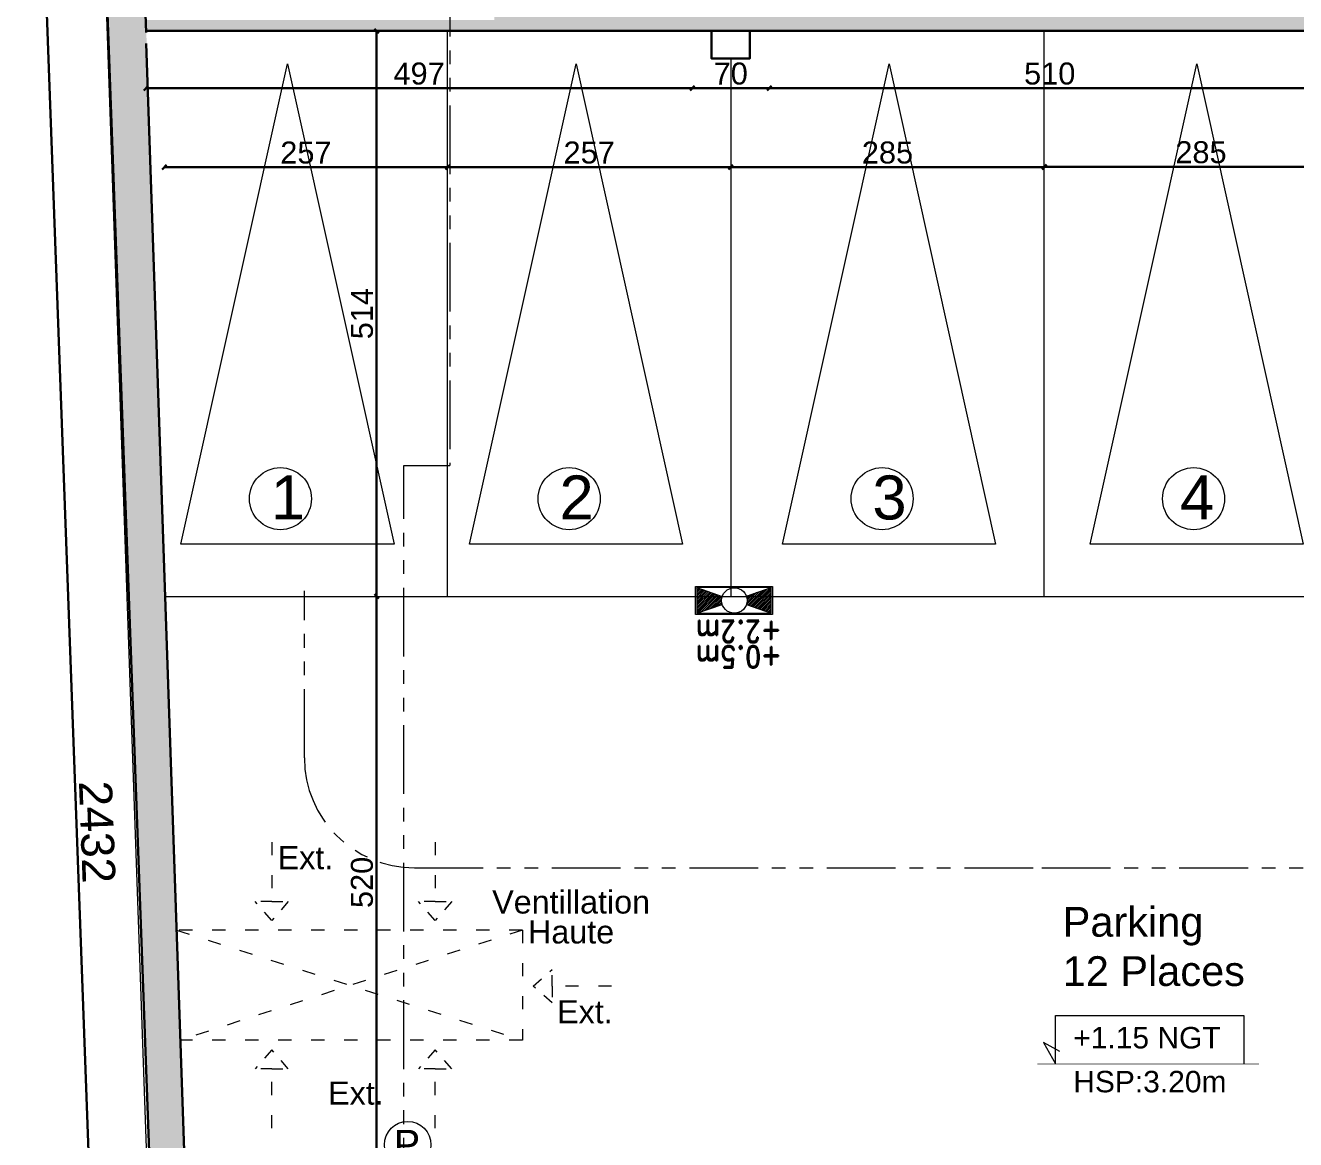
# Model space of a CAD drawing. Header units: millimetres. Extents: x 2804 to 3317, y 6834 to 7064.
# Drawn here: x 2958.69 to 2970.24, y 6929.82 to 6939.95 of the extents above; entities that cross this region are included whole.
import ezdxf
from ezdxf.enums import TextEntityAlignment as Align

# ---------------------------------------------------------------- set-up
doc = ezdxf.new("R2010")
doc.units = ezdxf.units.MM
doc.header["$PDMODE"] = 1
doc.linetypes.add('ACAD_ISO03W100', pattern=[30, 12, -18])
doc.linetypes.add('PHANTOM2', pattern=[1.25, 0.625, -0.125, 0.125, -0.125, 0.125, -0.125])
for name, color, linetype, lineweight in [('cotation', 3, 'Continuous', 30), ('Hachures', 8, 'Continuous', 20), ('Murs', 11, 'Continuous', 40), ('PORT-FEN', 2, 'Continuous', 0), ('SECURITE', 2, 'Continuous', 0), ('SECURITE INCENDIE', 190, 'Continuous', 20), ('structure grt', 150, 'Continuous', 0), ('texte', 3, 'Continuous', 9), ('Trottoires', 140, 'Continuous', 30), ('zin fin', 6, 'Continuous', 9), ('Zin inter', 80, 'ACAD_ISO03W100', 5), ('Zin mur', 30, 'Continuous', 30)]:
    doc.layers.add(name, color=color, linetype=linetype, lineweight=lineweight)
doc.layers.add('zin hatch mur', color=8, linetype='Continuous')
doc.layers.add('zin texte', color=33, linetype='Continuous')
doc.layers.add('zin hatch2', color=7, linetype='Continuous', lineweight=40, true_color=0xffe699)
doc.layers.get('zin hatch2').off()
doc.styles.add('ARIAL', font='arial.ttf')
doc.styles.add('PA3', font='arial.ttf', dxfattribs={"height": 3})
doc.styles.add('ROMAND', font='ROMAND.shx')
doc.styles.add('SANSSERIFBOLDOBLIQUE', font='sasbo___.pfb', dxfattribs={"height": 10})
doc.styles.get("Standard").update_dxf_attribs({"font": 'arial.ttf'})
doc.dimstyles.new('cotation 100', dxfattribs={"dimtxt": 0.2, "dimasz": 0.04, "dimexe": 0, "dimexo": 0, "dimgap": 0.03, "dimtad": 1, "dimdec": 0, "dimlfac": 100, "dimdsep": 46, "dimtxsty": 'ARIAL', "dimblk": 'OBLIQUE', "dimcen": 0.09, "dimse1": 1, "dimse2": 1, "dimclrd": 256, "dimclre": 256, "dimclrt": 256, "dimadec": 3, "dimazin": 2, "dimtfac": 1, "dimtdec": 0, "dimtofl": 0, "dimtmove": 1, "dimatfit": 3, "dimfxl": 0, "dimtolj": 1, "dimtzin": 0, "dimlwd": -1, "dimlwe": -1, "dimarcsym": 0})

# ---------------------------------------------------------------- blocks, each defined once
blk = doc.blocks.new('hath ss')
at = {"layer": 'zin hatch mur'}
h = blk.add_hatch(color=256, dxfattribs=at)
h.dxf.hatch_style = 1
edge = h.paths.add_edge_path()
edge.add_line((2929.468, 6962.288), (2929.468, 6958.258))
edge.add_line((2929.468, 6958.258), (2928.103, 6958.258))
edge.add_line((2928.103, 6958.258), (2928.103, 6958.058))
edge.add_line((2928.103, 6958.058), (2929.468, 6958.058))
edge.add_line((2929.468, 6958.058), (2929.468, 6956.858))
edge.add_line((2929.468, 6956.858), (2928.227, 6956.858))
edge.add_line((2928.227, 6956.858), (2928.227, 6954.458))
edge.add_line((2928.227, 6954.458), (2928.469, 6954.458))
edge.add_line((2928.469, 6954.458), (2928.468, 6956.758))
edge.add_line((2928.468, 6956.758), (2929.468, 6956.758))
edge.add_line((2929.468, 6956.758), (2929.469, 6953.544))
edge.add_line((2929.469, 6953.544), (2927.265, 6953.543))
edge.add_line((2927.265, 6953.543), (2927.096, 6958.058))
edge.add_line((2927.096, 6958.058), (2927.203, 6958.058))
edge.add_line((2927.203, 6958.058), (2927.203, 6958.258))
edge.add_line((2927.203, 6958.258), (2927.086, 6958.258))
edge.add_line((2927.086, 6958.258), (2926.984, 6960.488))
edge.add_line((2926.984, 6960.488), (2927.086, 6960.488))
edge.add_line((2927.086, 6960.488), (2927.086, 6960.688))
edge.add_line((2927.086, 6960.688), (2926.977, 6960.688))
edge.add_line((2926.977, 6960.688), (2926.501, 6974.739))
edge.add_line((2926.501, 6974.739), (2926.147, 6974.74))
edge.add_line((2926.147, 6974.74), (2926.94, 6953.208))
edge.add_line((2926.94, 6953.208), (2935.329, 6953.21))
edge.add_line((2935.329, 6953.21), (2935.329, 6953.543))
edge.add_line((2935.329, 6953.543), (2930.221, 6953.543))
edge.add_arc((2930.22, 6954.044), 0.501, 181.1785, 270.1437, ccw=False)
edge.add_line((2929.719, 6954.033), (2929.719, 6962.288))
edge.add_line((2929.719, 6962.288), (2929.468, 6962.288))
h.paths.add_polyline_path([(2928.186, 6961.988), (2928.286, 6961.988), (2928.286, 6962.188), (2929.468, 6962.188), (2929.468, 6962.288), (2928.186, 6962.288)], flags=17)
h.paths.add_polyline_path([(2928.286, 6961.088), (2928.186, 6961.088), (2928.186, 6960.688), (2927.986, 6960.688), (2927.986, 6960.488), (2928.186, 6960.488), (2928.186, 6958.258), (2928.286, 6958.258)], flags=17)
blk = doc.blocks.new('terr')
at = {"layer": 'Murs', "lineweight": 9, "elevation": 5.929, "flags": 128}
blk.add_lwpolyline([(2990.371, 7067.421), (2990.064, 7075.352), (2989.497, 7091.515)], dxfattribs=at)
blk = doc.blocks.new('_Oblique')
at = {"color": 0, "linetype": 'ByBlock', "lineweight": -2}
blk.add_line((-0.5, -0.5), (0.5, 0.5), dxfattribs=at)
blk = doc.blocks.new('*D211')
at = {"layer": 'cotation', "transparency": 16777216}
blk.add_line((2961.884, 6929.561), (2961.884, 6934.761), dxfattribs=at)
at = {"layer": 'Defpoints', "color": 0, "transparency": 16777216}
for p in [(2961.884, 6934.761), (2962.53, 6934.761), (2961.903, 6929.561)]:
    blk.add_point(p, dxfattribs=at)
at = {"layer": 'cotation', "transparency": 16777216, "xscale": 0.04, "yscale": 0.04, "zscale": 0.04}
for p, rotation in [((2961.884, 6934.761), 90), ((2961.884, 6929.561), 270)]:
    blk.add_blockref('_Oblique', p, dxfattribs=dict(at, rotation=rotation))
at = {"layer": 'cotation', "transparency": 16777216, "insert": (2961.752, 6932.161), "char_height": 0.2, "attachment_point": 5, "rotation": 90, "style": 'ARIAL'}
blk.add_mtext('\\A1;520', dxfattribs=at)
blk = doc.blocks.new('*D196')
at = {"layer": 'cotation', "transparency": 16777216}
blk.add_line((2970.804, 6938.665), (2967.954, 6938.665), dxfattribs=at)
at = {"layer": 'Defpoints', "color": 0, "transparency": 16777216}
for p in [(2967.954, 6939.876), (2970.804, 6939.876), (2967.954, 6938.665)]:
    blk.add_point(p, dxfattribs=at)
at = {"layer": 'cotation', "transparency": 16777216, "xscale": 0.04, "yscale": 0.04, "zscale": 0.04, "rotation": 180}
blk.add_blockref('_Oblique', (2967.954, 6938.665), dxfattribs=at)
at = {"layer": 'cotation', "transparency": 16777216, "xscale": 0.04, "yscale": 0.04, "zscale": 0.04}
blk.add_blockref('_Oblique', (2970.804, 6938.665), dxfattribs=at)
at = {"layer": 'cotation', "transparency": 16777216, "insert": (2969.379, 6938.797), "char_height": 0.2, "attachment_point": 5, "style": 'ARIAL'}
blk.add_mtext('\\A1;285', dxfattribs=at)
blk = doc.blocks.new('*D197')
at = {"layer": 'cotation', "transparency": 16777216}
blk.add_line((2967.954, 6938.662), (2965.104, 6938.662), dxfattribs=at)
at = {"layer": 'Defpoints', "color": 0, "transparency": 16777216}
for p in [(2965.104, 6938.662), (2965.104, 6938.662), (2967.954, 6938.662)]:
    blk.add_point(p, dxfattribs=at)
at = {"layer": 'cotation', "transparency": 16777216, "xscale": 0.04, "yscale": 0.04, "zscale": 0.04, "rotation": 180}
blk.add_blockref('_Oblique', (2965.104, 6938.662), dxfattribs=at)
at = {"layer": 'cotation', "transparency": 16777216, "xscale": 0.04, "yscale": 0.04, "zscale": 0.04}
blk.add_blockref('_Oblique', (2967.954, 6938.662), dxfattribs=at)
at = {"layer": 'cotation', "transparency": 16777216, "insert": (2966.529, 6938.794), "char_height": 0.2, "attachment_point": 5, "style": 'ARIAL'}
blk.add_mtext('\\A1;285', dxfattribs=at)
blk = doc.blocks.new('*D198')
at = {"layer": 'cotation', "transparency": 16777216}
blk.add_line((2962.53, 6938.662), (2965.104, 6938.662), dxfattribs=at)
at = {"layer": 'Defpoints', "color": 0, "transparency": 16777216}
for p in [(2965.104, 6939.352), (2962.53, 6938.662), (2965.104, 6938.662)]:
    blk.add_point(p, dxfattribs=at)
at = {"layer": 'cotation', "transparency": 16777216, "xscale": 0.04, "yscale": 0.04, "zscale": 0.04, "rotation": 180}
blk.add_blockref('_Oblique', (2962.53, 6938.662), dxfattribs=at)
at = {"layer": 'cotation', "transparency": 16777216, "xscale": 0.04, "yscale": 0.04, "zscale": 0.04}
blk.add_blockref('_Oblique', (2965.104, 6938.662), dxfattribs=at)
at = {"layer": 'cotation', "transparency": 16777216, "insert": (2963.817, 6938.794), "char_height": 0.2, "attachment_point": 5, "style": 'ARIAL'}
blk.add_mtext('\\A1;257', dxfattribs=at)
blk = doc.blocks.new('*D199')
at = {"layer": 'cotation', "transparency": 16777216}
blk.add_line((2962.53, 6938.662), (2959.955, 6938.662), dxfattribs=at)
at = {"layer": 'Defpoints', "color": 0, "transparency": 16777216}
for p in [(2959.955, 6938.662), (2962.53, 6938.662), (2959.955, 6934.961)]:
    blk.add_point(p, dxfattribs=at)
at = {"layer": 'cotation', "transparency": 16777216, "xscale": 0.04, "yscale": 0.04, "zscale": 0.04, "rotation": 180}
blk.add_blockref('_Oblique', (2959.955, 6938.662), dxfattribs=at)
at = {"layer": 'cotation', "transparency": 16777216, "xscale": 0.04, "yscale": 0.04, "zscale": 0.04}
blk.add_blockref('_Oblique', (2962.53, 6938.662), dxfattribs=at)
at = {"layer": 'cotation', "transparency": 16777216, "insert": (2961.242, 6938.794), "char_height": 0.2, "attachment_point": 5, "style": 'ARIAL'}
blk.add_mtext('\\A1;257', dxfattribs=at)
blk = doc.blocks.new('*D212')
at = {"layer": 'cotation', "transparency": 16777216}
blk.add_line((2961.884, 6934.761), (2961.884, 6939.901), dxfattribs=at)
at = {"layer": 'Defpoints', "color": 0, "transparency": 16777216}
for p in [(2961.884, 6939.901), (2962.187, 6939.901), (2962.53, 6934.761)]:
    blk.add_point(p, dxfattribs=at)
at = {"layer": 'cotation', "transparency": 16777216, "xscale": 0.04, "yscale": 0.04, "zscale": 0.04}
for p, rotation in [((2961.884, 6939.901), 90), ((2961.884, 6934.761), 270)]:
    blk.add_blockref('_Oblique', p, dxfattribs=dict(at, rotation=rotation))
at = {"layer": 'cotation', "transparency": 16777216, "insert": (2961.752, 6937.331), "char_height": 0.2, "attachment_point": 5, "rotation": 90, "style": 'ARIAL'}
blk.add_mtext('\\A1;514', dxfattribs=at)
blk = doc.blocks.new('*D218')
at = {"layer": 'cotation', "transparency": 16777216}
blk.add_line((2958.712, 6944.764), (2959.607, 6920.46), dxfattribs=at)
at = {"layer": 'Defpoints', "color": 0, "transparency": 16777216}
for p in [(2959.264, 6944.784), (2959.607, 6920.46), (2960.158, 6920.481)]:
    blk.add_point(p, dxfattribs=at)
at = {"layer": 'cotation', "transparency": 16777216, "xscale": 0.04, "yscale": 0.04, "zscale": 0.04}
for p, rotation in [((2958.712, 6944.764), 92.10827966792664), ((2959.607, 6920.46), 272.1082796679266)]:
    blk.add_blockref('_Oblique', p, dxfattribs=dict(at, rotation=rotation))
at = {"layer": 'cotation', "transparency": 16777216, "insert": (2959.343, 6932.619), "char_height": 0.3, "attachment_point": 5, "rotation": 272.1083, "style": 'ARIAL'}
blk.add_mtext('\\A1;2432', dxfattribs=at)
blk = doc.blocks.new('sec ss')
at = {"layer": 'SECURITE', "linetype": 'Continuous', "true_color": 0x939598}
h = blk.add_hatch(dxfattribs=at)
h.set_pattern_fill('ANSI31', color=252, scale=0.093073, style=0)
h.set_pattern_definition([(45, (2088.473073, 6654.665918), (-0.0082265406, 0.0082265406), [])])
h.paths.add_polyline_path([(2584.434, 6730.855), (2584.434, 6730.622), (2584.665, 6730.702, -0.162138), (2584.665, 6730.775)])
h.paths.add_polyline_path([(2584.885, 6730.777, -0.172254), (2584.885, 6730.7), (2585.11, 6730.622), (2585.11, 6730.855)])
h = blk.add_hatch(dxfattribs=at)
h.set_pattern_fill('ANSI31', color=252, scale=0.093073, style=0)
h.set_pattern_definition([(45, (2088.473073, 6654.665918), (-0.0082265406, 0.0082265406), [])])
h.paths.add_polyline_path([(2584.434, 6730.855), (2584.434, 6730.622), (2584.665, 6730.702, -0.162138), (2584.665, 6730.775)])
h.paths.add_polyline_path([(2584.885, 6730.777, -0.172254), (2584.885, 6730.7), (2585.11, 6730.622), (2585.11, 6730.855)])
at = {"layer": 'SECURITE', "color": 252, "linetype": 'Continuous', "true_color": 0x939598}
for p, q in [((2585.11, 6730.855, 1.46), (2584.434, 6730.855, 1.46)), ((2584.434, 6730.855, 1.46), (2584.434, 6730.622, 1.46)), ((2584.434, 6730.855, 1.46), (2584.665, 6730.775, 1.46)), ((2585.11, 6730.855, 1.46), (2584.434, 6730.855, 1.46)), ((2584.434, 6730.855, 1.46), (2584.434, 6730.622, 1.46)), ((2584.434, 6730.855, 1.46), (2584.665, 6730.775, 1.46)), ((2584.885, 6730.777, 1.46), (2585.11, 6730.855, 1.46)), ((2584.885, 6730.777, 1.46), (2585.11, 6730.855, 1.46)), ((2585.11, 6730.622, 1.46), (2585.11, 6730.855, 1.46)), ((2585.11, 6730.622, 1.46), (2585.11, 6730.855, 1.46)), ((2584.434, 6730.622, 1.46), (2584.665, 6730.702, 1.46)), ((2584.434, 6730.622, 1.46), (2584.665, 6730.702, 1.46)), ((2584.885, 6730.7, 1.46), (2585.11, 6730.622, 1.46)), ((2584.885, 6730.7, 1.46), (2585.11, 6730.622, 1.46)), ((2584.434, 6730.622, 1.46), (2585.11, 6730.622, 1.46)), ((2584.434, 6730.622, 1.46), (2585.11, 6730.622, 1.46))]:
    blk.add_line(p, q, dxfattribs=at)
at = {"layer": 'SECURITE', "color": 252, "true_color": 0x939598, "elevation": -0.001}
blk.add_lwpolyline([(2585.123, 6730.61), (2584.422, 6730.61), (2584.422, 6730.866), (2585.123, 6730.866)], close=True, dxfattribs=at)
at = {"layer": 'SECURITE', "color": 252, "linetype": 'Continuous', "true_color": 0x939598}
blk.add_circle((2584.775, 6730.738, 1.46), 0.116, dxfattribs=at)
blk.add_circle((2584.775, 6730.738, 1.46), 0.116, dxfattribs=at)
at = {"layer": 'SECURITE', "color": 252, "true_color": 0x939598}
blk.add_circle((2581.805, 6725.79), 0.212, dxfattribs=at)
at = {"layer": 'Zin inter', "color": 252, "ltscale": 0.01, "true_color": 0x939598}
for p, q in [((2580.569, 6728.542, 0), (2580.569, 6728.001, 0)), ((2582.055, 6728.542, 0), (2582.055, 6728.001, 0)), ((2582.849, 6727.742), (2579.704, 6727.742)), ((2579.704, 6727.742), (2582.849, 6726.742)), ((2582.849, 6727.742), (2579.738, 6726.742)), ((2582.849, 6727.742), (2582.849, 6726.742)), ((2583.659, 6727.232, 0), (2583.118, 6727.232, 0)), ((2582.849, 6726.742), (2579.738, 6726.742)), ((2580.569, 6725.941, 0), (2580.569, 6726.482, 0)), ((2582.055, 6725.941, 0), (2582.055, 6726.482, 0))]:
    blk.add_line(p, q, dxfattribs=at)
at = {"layer": 'Zin inter', "color": 252, "ltscale": 0.002, "true_color": 0x939598}
for p, q in [((2580.569, 6728.001, 0), (2580.418, 6728.001, 0)), ((2580.569, 6727.83, 0), (2580.418, 6728.001, 0)), ((2580.569, 6728.001, 0), (2580.72, 6728.001, 0)), ((2580.72, 6728.001, 0), (2580.569, 6727.83, 0)), ((2582.055, 6728.001, 0), (2581.904, 6728.001, 0)), ((2582.055, 6727.83, 0), (2581.904, 6728.001, 0)), ((2582.055, 6728.001, 0), (2582.206, 6728.001, 0)), ((2582.206, 6728.001, 0), (2582.055, 6727.83, 0)), ((2582.947, 6727.232, 0), (2583.118, 6727.382, 0)), ((2583.118, 6727.232, 0), (2583.118, 6727.382, 0)), ((2583.118, 6727.081, 0), (2582.947, 6727.232, 0)), ((2583.118, 6727.232, 0), (2583.118, 6727.081, 0)), ((2580.569, 6726.653, 0), (2580.418, 6726.482, 0)), ((2580.72, 6726.482, 0), (2580.569, 6726.653, 0)), ((2582.055, 6726.653, 0), (2581.904, 6726.482, 0)), ((2582.206, 6726.482, 0), (2582.055, 6726.653, 0)), ((2580.569, 6726.482, 0), (2580.418, 6726.482, 0)), ((2580.569, 6726.482, 0), (2580.72, 6726.482, 0)), ((2582.055, 6726.482, 0), (2581.904, 6726.482, 0)), ((2582.055, 6726.482, 0), (2582.206, 6726.482, 0))]:
    blk.add_line(p, q, dxfattribs=at)
at = {"layer": 'SECURITE', "color": 252, "true_color": 0x939598, "style": 'ROMAND', "width": 0.85}
for s, p in [('+2.2m', (2585.201, 6730.556, -0.001)), ('+0.5m', (2585.201, 6730.325, -0.001))]:
    blk.add_text(s, height=0.2, rotation=180, dxfattribs=at).set_placement(p)
at = {"layer": 'SECURITE', "color": 252, "true_color": 0x939598, "style": 'SANSSERIFBOLDOBLIQUE'}
blk.add_text('P', height=0.259, dxfattribs=at).set_placement((2581.677, 6725.667))
at = {"layer": 'SECURITE INCENDIE', "color": 252, "true_color": 0x939598, "style": 'PA3', "text_generation_flag": 6}
for s, p in [('Ext.', (2580.876, 6728.295)), ('Ventillation', (2583.291, 6727.892)), ('Haute', (2583.291, 6727.62)), ('Ext.', (2583.416, 6726.894)), ('Ext.', (2581.334, 6726.155))]:
    blk.add_text(s, height=0.21, rotation=180, dxfattribs=at).set_placement(p, align=Align.CENTER)
blk = doc.blocks.new('*D618')
at = {"layer": 'cotation', "transparency": 16777216}
blk.add_line((2959.789, 6939.38), (2964.754, 6939.38), dxfattribs=at)
at = {"layer": 'Defpoints', "color": 0, "transparency": 16777216}
for p in [(2959.789, 6939.901), (2964.754, 6939.901), (2964.754, 6939.38)]:
    blk.add_point(p, dxfattribs=at)
at = {"layer": 'cotation', "transparency": 16777216, "xscale": 0.04, "yscale": 0.04, "zscale": 0.04, "rotation": 180}
blk.add_blockref('_Oblique', (2959.789, 6939.38), dxfattribs=at)
at = {"layer": 'cotation', "transparency": 16777216, "xscale": 0.04, "yscale": 0.04, "zscale": 0.04}
blk.add_blockref('_Oblique', (2964.754, 6939.38), dxfattribs=at)
at = {"layer": 'cotation', "transparency": 16777216, "insert": (2962.271, 6939.512), "char_height": 0.2, "attachment_point": 5, "style": 'ARIAL'}
blk.add_mtext('\\A1;497', dxfattribs=at)
blk = doc.blocks.new('*D619')
at = {"layer": 'cotation', "transparency": 16777216}
blk.add_line((2964.754, 6939.38), (2965.454, 6939.38), dxfattribs=at)
at = {"layer": 'Defpoints', "color": 0, "transparency": 16777216}
for p in [(2964.754, 6939.901), (2965.454, 6939.901), (2965.454, 6939.38)]:
    blk.add_point(p, dxfattribs=at)
at = {"layer": 'cotation', "transparency": 16777216, "xscale": 0.04, "yscale": 0.04, "zscale": 0.04, "rotation": 180}
blk.add_blockref('_Oblique', (2964.754, 6939.38), dxfattribs=at)
at = {"layer": 'cotation', "transparency": 16777216, "xscale": 0.04, "yscale": 0.04, "zscale": 0.04}
blk.add_blockref('_Oblique', (2965.454, 6939.38), dxfattribs=at)
at = {"layer": 'cotation', "transparency": 16777216, "insert": (2965.104, 6939.512), "char_height": 0.2, "attachment_point": 5, "style": 'ARIAL'}
blk.add_mtext('\\A1;70', dxfattribs=at)
blk = doc.blocks.new('*D620')
at = {"layer": 'cotation', "transparency": 16777216}
blk.add_line((2965.454, 6939.38), (2970.554, 6939.38), dxfattribs=at)
at = {"layer": 'Defpoints', "color": 0, "transparency": 16777216}
for p in [(2970.554, 6939.901), (2965.454, 6939.651), (2970.554, 6939.38)]:
    blk.add_point(p, dxfattribs=at)
at = {"layer": 'cotation', "transparency": 16777216, "xscale": 0.04, "yscale": 0.04, "zscale": 0.04, "rotation": 180}
blk.add_blockref('_Oblique', (2965.454, 6939.38), dxfattribs=at)
at = {"layer": 'cotation', "transparency": 16777216, "xscale": 0.04, "yscale": 0.04, "zscale": 0.04}
blk.add_blockref('_Oblique', (2970.554, 6939.38), dxfattribs=at)
at = {"layer": 'cotation', "transparency": 16777216, "insert": (2968.004, 6939.512), "char_height": 0.2, "attachment_point": 5, "style": 'ARIAL'}
blk.add_mtext('\\A1;510', dxfattribs=at)

msp = doc.modelspace()

# ---------------------------------------------------------------- hatches: boundary and pattern name
at = {"layer": 'Hachures'}
h = msp.add_hatch(dxfattribs=at)
h.set_pattern_fill('AR-HBONE', color=256, scale=0.001)
h.paths.add_polyline_path([(2961.404, 6927.961), (2961.404, 6929.561), (2960.14, 6929.561), (2960.196, 6927.961)])
h.paths.add_polyline_path([(2973.801, 6940.001), (2973.801, 6941.401), (2972.701, 6941.401), (2972.701, 6941.101), (2963.054, 6941.101), (2963.054, 6940.001)])
h.paths.add_polyline_path([(2975.798, 6943.885), (2975.798, 6940.001), (2977.874, 6940.001), (2977.874, 6943.885)])
h.paths.add_polyline_path([(2966.814, 6929.034), (2967.361, 6929.034), (2967.361, 6927.928), (2966.814, 6927.928)], flags=17)
edge = h.paths.add_edge_path()
edge.add_arc((2967.454, 6929.061), 0.5, 360, 450)
edge.add_line((2967.454, 6929.561), (2966.814, 6929.561))
edge.add_line((2966.814, 6929.561), (2966.814, 6926.461))
edge.add_arc((2968.694, 6926.447), 1.879, 179.5891, 246.8372)
edge.add_line((2967.954, 6924.719), (2967.954, 6929.061))
at = {"layer": 'zin hatch mur'}
h = msp.add_hatch(color=256, dxfattribs=at)
h.dxf.hatch_style = 1
h.paths.add_polyline_path([(2971.601, 6941.201), (2970.289, 6941.201), (2970.289, 6944.485), (2970.189, 6944.485), (2970.189, 6941.201), (2968.878, 6941.201), (2968.878, 6941.101), (2971.601, 6941.101)])
h.paths.add_polyline_path([(2967.878, 6944.485), (2967.778, 6944.485), (2967.778, 6941.201), (2967.678, 6941.201), (2967.678, 6941.101), (2967.978, 6941.101), (2967.978, 6941.201), (2967.878, 6941.201)])
h.paths.add_polyline_path([(2966.778, 6941.201), (2965.466, 6941.201), (2965.466, 6944.485), (2965.366, 6944.485), (2965.366, 6941.201), (2964.054, 6941.201), (2964.054, 6941.101), (2966.778, 6941.101)])
h.paths.add_polyline_path([(2963.154, 6941.201), (2963.054, 6941.201), (2963.054, 6944.485), (2962.954, 6944.485), (2962.954, 6941.001), (2963.054, 6941.001), (2963.054, 6941.101), (2963.154, 6941.101)])
h.paths.add_polyline_path([(2980.284, 6941.201), (2980.084, 6941.201), (2980.084, 6941.101), (2980.284, 6941.101)])
h.paths.add_polyline_path([(2975.798, 6944.485), (2975.698, 6944.485), (2975.698, 6941.501), (2973.701, 6941.501), (2973.701, 6941.401), (2973.801, 6941.401), (2973.801, 6941.001), (2973.901, 6941.001), (2973.901, 6941.401), (2975.698, 6941.401), (2975.698, 6940.886), (2975.798, 6940.886)])
h.paths.add_polyline_path([(2972.801, 6941.501), (2972.701, 6941.501), (2972.701, 6944.485), (2972.601, 6944.485), (2972.601, 6941.201), (2972.501, 6941.201), (2972.501, 6941.101), (2972.701, 6941.101), (2972.701, 6941.401), (2972.801, 6941.401)])
h.paths.add_polyline_path([(2979.184, 6941.201), (2977.974, 6941.201), (2977.974, 6944.485), (2977.874, 6944.485), (2977.874, 6941.001), (2977.974, 6941.001), (2977.974, 6941.101), (2979.184, 6941.101)])
h.paths.add_polyline_path([(2959.789, 6939.901), (2975.798, 6939.901), (2975.798, 6940.101), (2975.698, 6940.101), (2975.698, 6940.001), (2973.901, 6940.001), (2973.901, 6940.101), (2973.801, 6940.101), (2973.801, 6940.001), (2963.054, 6940.001), (2963.054, 6940.101), (2962.954, 6940.101), (2962.954, 6940.001), (2959.79, 6940.001)])
h.paths.add_polyline_path([(2980.287, 6939.901), (2980.287, 6939.841), (2980.287, 6940.001), (2977.974, 6940.001), (2977.974, 6940.101), (2977.874, 6940.101), (2977.874, 6940.001), (2976.994, 6940.001), (2976.994, 6939.901)])

# ---------------------------------------------------------------- linework, layer by layer
at = {"layer": 'PORT-FEN'}
msp.add_lwpolyline([(2968.095, 6930.624), (2967.947, 6930.705), (2968.056, 6930.511), (2968.056, 6930.952), (2969.769, 6930.952), (2969.769, 6930.511)], dxfattribs=at)
at = {"layer": 'PORT-FEN', "const_width": 0.00566}
msp.add_lwpolyline([(2969.907, 6930.511), (2967.891, 6930.511)], dxfattribs=at)
at = {"layer": 'texte', "linetype": 'PHANTOM2', "lineweight": 9}
msp.add_line((2962.551, 6946.724), (2962.551, 6935.952), dxfattribs=at)
msp.add_lwpolyline([(2962.131, 6919.215), (2962.131, 6935.952), (2962.551, 6935.952)], dxfattribs=at)
at = {"layer": 'zin fin'}
for p, q in [((2962.53, 6934.761), (2962.53, 6939.901)), ((2967.954, 6934.761), (2967.954, 6939.901)), ((2965.104, 6939.651), (2965.104, 6934.761)), ((2959.962, 6934.761), (2980.301, 6934.761))]:
    msp.add_line(p, q, dxfattribs=at)
at = {"layer": 'zin fin', "linetype": 'PHANTOM2'}
for p, q in [((2961.228, 6933.294), (2961.228, 6934.81)), ((2962.228, 6932.294), (2967.932, 6932.294)), ((2967.932, 6932.294), (2973.031, 6932.294))]:
    msp.add_line(p, q, dxfattribs=at)
at = {"layer": 'zin fin'}
for points in [[(2961.074, 6939.601), (2962.043, 6935.236), (2960.105, 6935.236), (2961.074, 6939.601)], [(2963.698, 6939.601), (2964.667, 6935.236), (2962.73, 6935.236), (2963.698, 6939.601)], [(2966.543, 6939.601), (2967.512, 6935.236), (2965.575, 6935.236), (2966.543, 6939.601)], [(2969.34, 6939.601), (2970.309, 6935.236), (2968.372, 6935.236), (2969.34, 6939.601)]]:
    msp.add_lwpolyline(points, dxfattribs=at)
for centre in [(2961.01, 6935.649), (2963.635, 6935.649), (2966.48, 6935.649), (2969.312, 6935.649)]:
    msp.add_circle(centre, 0.282, dxfattribs=at)
at = {"layer": 'zin fin', "linetype": 'PHANTOM2'}
msp.add_arc((2962.228, 6933.294), 1, 180, 270, dxfattribs=at)
at = {"layer": 'Zin mur'}
for p, q in [((2959.264, 6944.784), (2960.158, 6920.481)), ((2959.741, 6941.361), (2959.79, 6939.886)), ((2959.789, 6939.786), (2960.196, 6927.961))]:
    msp.add_line(p, q, dxfattribs=at)
at = {"layer": 'Zin mur', "ltscale": 0.02}
msp.add_line((2959.789, 6939.901), (2975.798, 6939.901), dxfattribs=at)
msp.add_lwpolyline([(2965.279, 6939.901), (2965.279, 6939.651), (2964.929, 6939.651), (2964.929, 6939.901)], dxfattribs=at)

# ---------------------------------------------------------------- block references
at = {"layer": 'SECURITE', "color": 214, "true_color": 0xa81592}
msp.add_blockref('sec ss', (380.362, 203.986), dxfattribs=at)
at = {"layer": 'Trottoires'}
msp.add_blockref('terr', (-30.233, -146.731, -5.929), dxfattribs=at)
at = {"layer": 'zin hatch2'}
msp.add_blockref('hath ss', (33.218, -32.727), dxfattribs=at)

# ---------------------------------------------------------------- texts
at = {"layer": 'structure grt', "ltscale": 0.5, "char_height": 0.195, "width": 13.74632, "attachment_point": 1}
for s, insert in [('{\\C1;+1.15 NGT}', (2968.218, 6930.847)), ('{\\C1;HSP:3.20m}', (2968.218, 6930.448))]:
    msp.add_mtext(s, dxfattribs=dict(at, insert=insert))
at = {"layer": 'zin fin', "char_height": 0.4, "attachment_point": 1}
for s, insert in [('1', (2960.923, 6935.86)), ('2', (2963.547, 6935.86)), ('3', (2966.392, 6935.86)), ('4', (2969.189, 6935.86))]:
    msp.add_mtext_dynamic_manual_height_columns(s, width=1.39188, gutter_width=12.5, heights=[0], dxfattribs=dict(at, insert=insert))
at = {"layer": 'zin texte', "char_height": 0.27, "attachment_point": 1}
for s, insert in [('Parking', (2968.122, 6931.938)), ('12 Places', (2968.122, 6931.49))]:
    msp.add_mtext_dynamic_manual_height_columns(s, width=34.10317, gutter_width=12.5, heights=[0], dxfattribs=dict(at, insert=insert))

# ---------------------------------------------------------------- dimensions: what is measured, and where the dimension line sits
at = {"layer": 'cotation'}
dim = msp.add_aligned_dim(p1=(2959.264, 6944.784), p2=(2960.158, 6920.481), distance=-0.551, dimstyle='cotation 100', override={"dimtxt": 0.3}, dxfattribs=at)
dim.commit()
dim.dimension.update_dxf_attribs({"geometry": '*D218', "text_midpoint": (2959.343, 6932.619)})
for base, p1, p2, picture, middle in [((2964.7544, 6939.3799), (2959.7886, 6939.9007), (2964.7544, 6939.9007), '*D618', (2962.2715, 6939.512)), ((2965.454, 6939.38), (2964.754, 6939.901), (2965.454, 6939.901), '*D619', (2965.104, 6939.512)), ((2970.554, 6939.38), (2965.454, 6939.651), (2970.554, 6939.901), '*D620', (2968.004, 6939.512)), ((2967.954, 6938.665), (2970.804, 6939.876), (2967.954, 6939.876), '*D196', (2969.379, 6938.797)), ((2965.104, 6938.662), (2962.53, 6938.662), (2965.104, 6939.352), '*D198', (2963.817, 6938.794)), ((2959.9546, 6938.6618), (2962.5295, 6938.6618), (2959.9546, 6934.9607), '*D199', (2961.2421, 6938.7939)), ((2965.104, 6938.662), (2967.954, 6938.662), (2965.104, 6938.662), '*D197', (2966.529, 6938.794))]:
    dim = msp.add_linear_dim(base=base, p1=p1, p2=p2, dimstyle='cotation 100', dxfattribs=at)
    dim.commit()
    dim.dimension.update_dxf_attribs({"geometry": picture, "text_midpoint": middle})
for base, p1, p2, picture, middle in [((2961.884, 6939.901), (2962.53, 6934.761), (2962.187, 6939.901), '*D212', (2961.752, 6937.331)), ((2961.884, 6934.761), (2961.903, 6929.561), (2962.53, 6934.761), '*D211', (2961.752, 6932.161))]:
    dim = msp.add_linear_dim(base=base, p1=p1, p2=p2, angle=90, dimstyle='cotation 100', dxfattribs=at)
    dim.commit()
    dim.dimension.update_dxf_attribs({"geometry": picture, "text_midpoint": middle})

doc.saveas('drawing.dxf')
